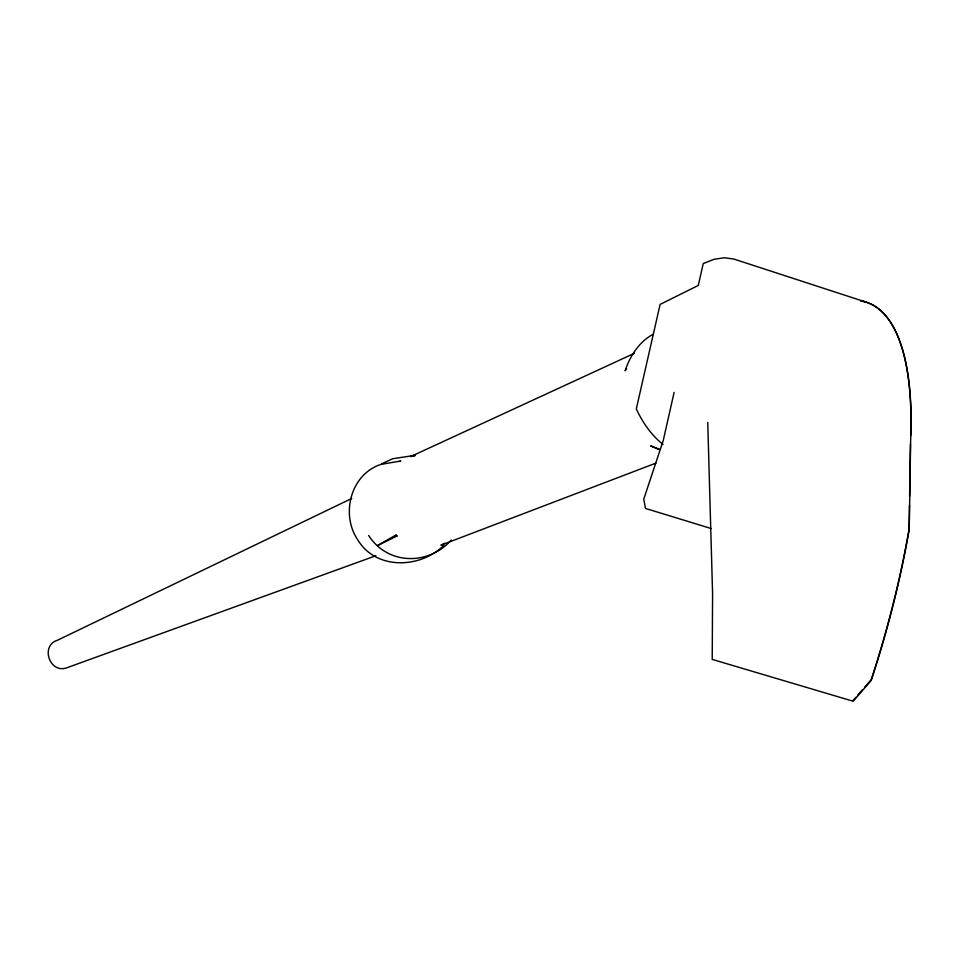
<?xml version="1.0" encoding="UTF-8"?>
<svg xmlns="http://www.w3.org/2000/svg" width="959" height="959" viewBox="0 0 959 959"><rect width="100%" height="100%" fill="white"/><g stroke="black" fill="none" stroke-linecap="round" stroke-linejoin="round"><path stroke-width="1.44" d="M909.468 505.225L909.096 528.96A389.342 136.25 -73.1 0 1 899.146 578.733M909.611 496.33L910.439 444.413M674.105 392.447L663.208 440.649L643.741 499.195L645.491 508.438L711.099 528.517M626.611 368.448L625.136 370.797C630.027 355.897 639.365 341.416 653.559 334.068M853.126 700.49L855.979 697.205M857.873 695.011L862.632 689.521M864.538 687.327L871.192 679.655A389.342 136.25 -73.1 0 0 898.835 580.135M443.801 545.407C420.438 568.483 376.252 570.389 357.827 539.941C340.409 514.527 350.586 474.01 381.107 464.372L400.802 460.979L399.699 461.483M451.269 540.025C428.505 565.726 387.58 565.151 368.64 535.446M396.319 534.75L377.319 545.695L397.266 535.865L396.127 536.333M444.808 543.25L440.936 545.18L655.884 463.137M351.725 498.464L57.48 640.24C39.942 645.587 49.724 674.081 66.842 667.776L375.82 555.764M381.79 463.796L392.627 458.75L415.127 455.297M634.438 353.284L410.788 456.52L415.055 455.753M865.845 302.061L733.971 259.086L724.393 257.755L714.107 259.278L703.235 263.581L698.296 285.446L660.104 304.399L636.296 408.942C642.602 422.439 651.281 435.11 663.017 444.437M659.84 449.435L650.681 445.911L659.193 449.615M707.742 422.451L712.585 593.537L712.225 659.408L853.162 701.245L871.263 680.387A390.037 136.502 -73.1 0 0 909.24 529.392L910.654 440.217A291.932 103.692 -72.8 0 0 860.726 300.898A291.416 103.5 -72.8 0 1 910.678 435.434"/></g></svg>
